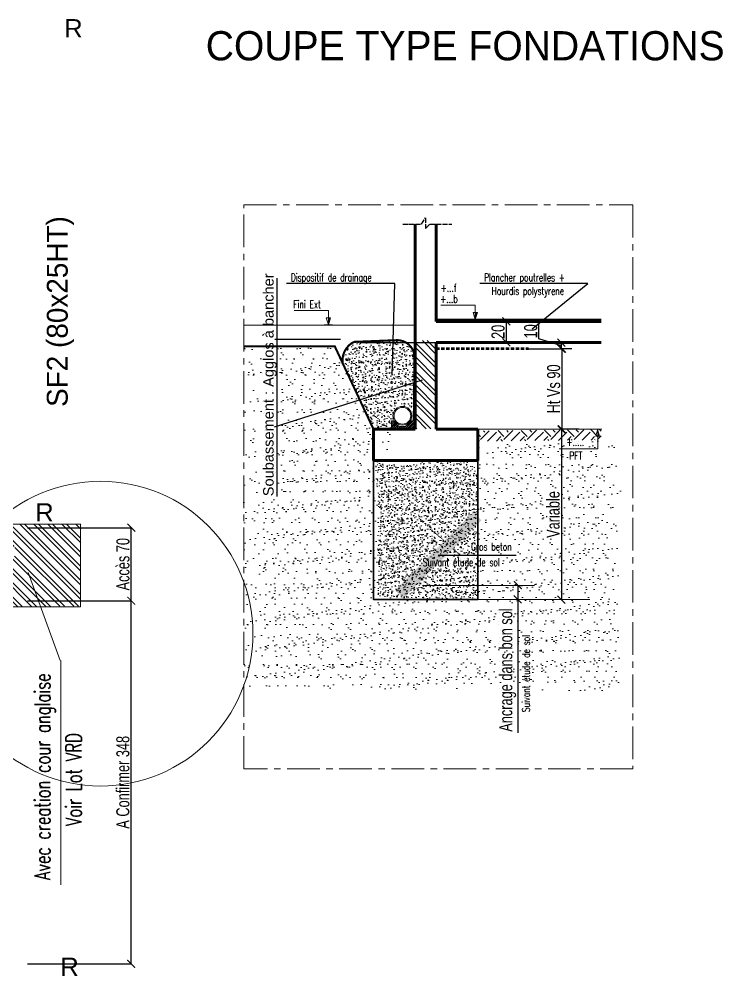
# Model space of a CAD drawing. Header units: metres. Extents: x -12536 to 12621, y -17191 to 9596.
# Drawn here: x -3051 to -2377, y -13903 to -12986 of the extents above; entities that cross this region are included whole.
import ezdxf
from ezdxf.enums import TextEntityAlignment as Align

# ---------------------------------------------------------------- set-up
doc = ezdxf.new("R2010")
doc.units = ezdxf.units.M
doc.header["$MEASUREMENT"] = 0
doc.header["$PDMODE"] = 2
doc.header["$PDSIZE"] = 0.25
for name, pattern in [('2007-10_08_CENTER', [100, 62.5, -12.5, 12.5, -12.5]), ('ACAD_ISO04W100', [30, 24, -3, 0, -3]), ('AXES', [2, 1.25, -0.25, 0.25, -0.25]), ('Cache (2)', [0.2, 0.1, -0.1]), ('CACHE2', [4.7625, 3.175, -1.5875])]:
    doc.linetypes.add(name, pattern=pattern)
for name, color, linetype in [('AXE COUPURE', 1, 'ACAD_ISO04W100'), ('B-HATCH-RELEVE', 7, 'Continuous'), ('Calque commun', 7, 'Continuous'), ('Cotations', 7, 'Continuous')]:
    doc.layers.add(name, color=color, linetype=linetype)
for name, color, linetype, lineweight in [('B-ARMA-TEXTE', 3, 'Continuous', 18), ('B-AXE', 1, 'AXES', 13), ('B-CAC', 5, 'CACHE2', 9), ('B-COT', 1, 'Continuous', 18), ('B-DALLE', 5, 'Continuous', 25), ('B-HAC', 8, 'Continuous', 9), ('B-HACH', 8, 'Continuous', 9), ('B-TITRE POTEAUX', 7, 'Continuous', 60), ('B-TXT', 3, 'Continuous', 30), ('B-VOILE-BA', 7, 'Continuous', 60), ('COTATION', 1, 'Continuous', 18)]:
    doc.layers.add(name, color=color, linetype=linetype, lineweight=lineweight)
doc.styles.add('Arial', font='arial.ttf', dxfattribs={"height": 0.128})
doc.styles.add('Arial3', font='arial.ttf', dxfattribs={"height": 0.1})
doc.styles.add('Century Gothic4', font='GOTHIC.TTF', dxfattribs={"height": 0.4})
doc.styles.add('TEXTE', font='arial.ttf', dxfattribs={"width": 0.7})
doc.styles.add('TEXTE100', font='romans.shx', dxfattribs={"width": 0.7, "height": 0.3})
doc.styles.add('TEXTE25', font='romans.shx', dxfattribs={"width": 0.7, "height": 0.075})
doc.styles.add('TEXTE50', font='romans.shx', dxfattribs={"width": 0.7, "height": 0.15})
doc.dimstyles.new('COT 50', dxfattribs={"dimscale": 0.05, "dimtxt": 250, "dimasz": 150, "dimexe": 1, "dimexo": 2, "dimgap": 30, "dimtad": 1, "dimdec": 1, "dimrnd": 0.5, "dimzin": 12, "dimdsep": 46, "dimtxsty": 'TEXTE', "dimblk1": 'ARCHTICK', "dimblk2": 'ARCHTICK', "dimsah": 1, "dimcen": 0, "dimdle": 1.5, "dimclrd": 1, "dimclre": 1, "dimclrt": 3, "dimadec": 0, "dimazin": 0, "dimtfac": 1, "dimtdec": 1, "dimtmove": 0, "dimatfit": 3, "dimldrblk": 'ARCHTICK', "dimfxl": 1, "dimtolj": 1, "dimtzin": 0, "dimarcsym": 0})
doc.dimstyles.new('COT25CM', dxfattribs={"dimscale": 0.005, "dimtxt": 12.5, "dimasz": 7.5, "dimexe": 5, "dimexo": 10, "dimgap": 1.5, "dimtad": 1, "dimdec": 1, "dimlfac": 100, "dimrnd": 0.5, "dimzin": 12, "dimdsep": 46, "dimtxsty": 'TEXTE', "dimblk1": 'ARCHTICK', "dimblk2": 'ARCHTICK', "dimsah": 1, "dimcen": 0, "dimdle": 4, "dimclrd": 1, "dimclre": 1, "dimclrt": 3, "dimadec": 0, "dimazin": 0, "dimtfac": 1, "dimtdec": 1, "dimtmove": 1, "dimatfit": 3, "dimldrblk": 'ARCHTICK', "dimfxl": 1, "dimtolj": 1, "dimtzin": 0, "dimarcsym": 0})

# ---------------------------------------------------------------- blocks, each defined once
blk = doc.blocks.new('niv00')
at = {"layer": 'B-COT'}
for p, q in [((481926.262, -520782.891), (481926.92, -520782.891)), ((481926.92, -520783.165), (481926.879, -520783.028)), ((481926.962, -520783.028), (481926.879, -520783.028)), ((481926.92, -520782.891), (481926.92, -520783.165)), ((481926.92, -520783.165), (481926.962, -520783.028)), ((481926.999, -520783.165), (481926.842, -520783.165))]:
    blk.add_line(p, q, dxfattribs=at)
blk.add_solid([(481926.962, -520783.028), (481926.92, -520783.028), (481926.92, -520783.165)], dxfattribs=at)
blk = doc.blocks.new('_ArchTick')
at = {"color": 0, "linetype": 'ByBlock', "const_width": 0.15}
blk.add_lwpolyline([(-0.5, -0.5), (0.5, 0.5)], dxfattribs=at)
blk = doc.blocks.new('REREHY')
at = {"layer": 'AXE COUPURE', "ltscale": 2}
for p, q in [((2402.8, 4406.6), (2582.4, 4406.6)), ((2661.4, 4406.6), (2872.6, 4406.6))]:
    blk.add_line(p, q, dxfattribs=at)
blk.add_lwpolyline([(2582.4, 4406.6), (2622.4, 4466), (2622.4, 4364.2), (2661.4, 4406.6)], dxfattribs=at)
blk = doc.blocks.new('ET44Y')
at = {"layer": 'B-COT'}
for p, q in [((63420.1, 22255.2), (63341.3, 22255.2)), ((63380.7, 22257), (63359.9, 22186.6)), ((63380.7, 22066.4), (63380.7, 22246.6)), ((63401.5, 22186.6), (63359.9, 22186.6)), ((63009.2, 22066.4), (63380.7, 22066.4))]:
    blk.add_line(p, q, dxfattribs=at)
blk.add_solid([(63401.5, 22186.6), (63380.7, 22186.6), (63380.7, 22257)], dxfattribs=at)
blk = doc.blocks.new('rezgrtgr')
at = {"layer": 'B-COT'}
h = blk.add_hatch(dxfattribs=at)
h.set_pattern_fill('ANSI31', color=256, scale=100, style=0)
h.set_pattern_definition([(45, (2527790.318, 1903842.406), (-8.838834765, 8.838834765), [])])
h.paths.add_polyline_path([(68600.1, 22059.9), (68560.2, 22059.9, -0.664786), (68393.9, 22059.9), (68372.5, 22059.9), (68372.5, 21980.9), (68600.1, 21980.9)])
for p, q in [((68393.9, 22059.9, 0), (68372.5, 22059.9, 0)), ((68372.5, 22059.9, 0), (68372.5, 21980.9, 0)), ((68600.1, 22059.9, 0), (68560.2, 22059.9, 0))]:
    blk.add_line(p, q, dxfattribs=at)
for radius in [90.2, 80.2]:
    blk.add_circle((68477.8, 22108.6, 0), radius, dxfattribs=at)
blk.add_arc((68477, 22094.8, 0), 90.2, 202.76916, 337.23084, dxfattribs=at)
blk = doc.blocks.new('*D2171')
at = {"layer": 'B-HATCH-RELEVE', "color": 1, "lineweight": -2, "transparency": 16777216}
for p, q in [((-2521.35, -13302.35), (-2530.86, -13302.35)), ((-2530.81, -13302.28), (-2530.81, -13379.49)), ((-2514.6, -13379.42), (-2530.86, -13379.42))]:
    blk.add_line(p, q, dxfattribs=at)
at = {"layer": 'Defpoints', "color": 0, "transparency": 16777216}
for p in [(-2521.25, -13302.35, 0), (-2530.81, -13379.42), (-2514.5, -13379.42, 0)]:
    blk.add_point(p, dxfattribs=at)
at = {"layer": 'B-HATCH-RELEVE', "color": 1, "lineweight": -2, "transparency": 16777216, "xscale": 7.5, "yscale": 7.5, "zscale": 7.5}
for p, rotation in [((-2530.81, -13302.35), 90), ((-2530.81, -13379.42), 270)]:
    blk.add_blockref('_ArchTick', p, dxfattribs=dict(at, rotation=rotation))
at = {"layer": 'B-HATCH-RELEVE', "color": 3, "transparency": 16777216, "insert": (-2538.69, -13340.89), "char_height": 12.5, "attachment_point": 5, "rotation": 90, "style": 'TEXTE'}
blk.add_mtext('\\A1;Ht Vs 90', dxfattribs=at)
blk = doc.blocks.new('*D2168')
at = {"layer": 'B-HATCH-RELEVE', "color": 1, "lineweight": -2, "transparency": 16777216}
for p, q in [((-2584.15, -13276.12), (-2584.1, -13276.12)), ((-2584.05, -13296.37), (-2584.05, -13276.05)), ((-2724.17, -13296.3), (-2584, -13296.3))]:
    blk.add_line(p, q, dxfattribs=at)
at = {"layer": 'Defpoints', "color": 0, "transparency": 16777216}
for p in [(-2584.05, -13276.12), (-2584.05, -13276.12), (-2724.27, -13296.3)]:
    blk.add_point(p, dxfattribs=at)
at = {"layer": 'B-HATCH-RELEVE', "color": 1, "lineweight": -2, "transparency": 16777216, "xscale": 7.5, "yscale": 7.5, "zscale": 7.5}
for p, rotation in [((-2584.05, -13276.12), 90), ((-2584.05, -13296.3), 270)]:
    blk.add_blockref('_ArchTick', p, dxfattribs=dict(at, rotation=rotation))
at = {"layer": 'B-HATCH-RELEVE', "color": 3, "transparency": 16777216, "insert": (-2591.94, -13286.21), "char_height": 12.5, "attachment_point": 5, "rotation": 90, "style": 'TEXTE'}
blk.add_mtext('\\A1;20', dxfattribs=at)
blk = doc.blocks.new('*D2169')
at = {"layer": 'B-HATCH-RELEVE', "color": 1, "lineweight": -2, "transparency": 16777216}
for p, q in [((-2552.79, -13293.03), (-2552.79, -13278.35)), ((-2531.35, -13299.46), (-2552.79, -13293.03)), ((-2563.18, -13302.36), (-2531.3, -13302.36)), ((-2531.45, -13296.56), (-2531.4, -13296.56)), ((-2531.35, -13302.43), (-2531.35, -13296.49))]:
    blk.add_line(p, q, dxfattribs=at)
at = {"layer": 'Defpoints', "color": 0, "transparency": 16777216}
for p in [(-2563.28, -13302.36), (-2531.35, -13296.56), (-2531.35, -13296.56)]:
    blk.add_point(p, dxfattribs=at)
at = {"layer": 'B-HATCH-RELEVE', "color": 1, "lineweight": -2, "transparency": 16777216, "xscale": 7.5, "yscale": 7.5, "zscale": 7.5}
for p, rotation in [((-2531.35, -13296.56), 90), ((-2531.35, -13302.36), 270)]:
    blk.add_blockref('_ArchTick', p, dxfattribs=dict(at, rotation=rotation))
at = {"layer": 'B-HATCH-RELEVE', "color": 3, "transparency": 16777216, "insert": (-2560.67, -13285.69), "char_height": 12.5, "attachment_point": 5, "rotation": 90, "style": 'TEXTE'}
blk.add_mtext('\\A1;10', dxfattribs=at)
blk = doc.blocks.new('*D2170')
at = {"layer": 'B-HATCH-RELEVE', "color": 1, "linetype": 'ByBlock', "lineweight": -2, "transparency": 16777216}
for p, q in [((-2531.33, -13379.78), (-2531.38, -13379.78)), ((-2531.33, -13379.7), (-2531.33, -13542.87)), ((-2531.33, -13542.8), (-2531.38, -13542.8))]:
    blk.add_line(p, q, dxfattribs=at)
at = {"layer": 'Defpoints', "color": 0, "transparency": 16777216}
for p in [(-2531.19, -13379.78), (-2531.33, -13542.8), (-2531.19, -13542.8)]:
    blk.add_point(p, dxfattribs=at)
at = {"layer": 'B-HATCH-RELEVE', "color": 1, "lineweight": -2, "transparency": 16777216, "xscale": 7.5, "yscale": 7.5, "zscale": 7.5}
for p, rotation in [((-2531.33, -13379.78), 90), ((-2531.33, -13542.8), 270)]:
    blk.add_blockref('_ArchTick', p, dxfattribs=dict(at, rotation=rotation))
at = {"layer": 'B-HATCH-RELEVE', "color": 3, "transparency": 16777216, "insert": (-2539.18, -13461.29), "char_height": 12.5, "attachment_point": 5, "rotation": 90, "style": 'TEXTE'}
blk.add_mtext('\\A1;Variable', dxfattribs=at)
blk = doc.blocks.new('*D2172')
at = {"layer": 'B-TXT', "color": 1, "linetype": 'ByBlock', "lineweight": -2, "transparency": 16777216}
for p, q in [((-2573.12, -13529.04), (-2573.18, -13529.04)), ((-2573.13, -13528.97), (-2573.13, -13542.64)), ((-2573.12, -13542.64), (-2573.18, -13542.64)), ((-2573.13, -13542.64), (-2573.13, -13670.53))]:
    blk.add_line(p, q, dxfattribs=at)
at = {"layer": 'Defpoints', "color": 0, "transparency": 16777216}
for p in [(-2572.99, -13529.04), (-2573.13, -13542.64), (-2572.99, -13542.64)]:
    blk.add_point(p, dxfattribs=at)
at = {"layer": 'B-TXT', "color": 1, "lineweight": -2, "transparency": 16777216, "xscale": 7.5, "yscale": 7.5, "zscale": 7.5}
for p, rotation in [((-2573.13, -13529.04), 90), ((-2573.13, -13542.64), 270)]:
    blk.add_blockref('_ArchTick', p, dxfattribs=dict(at, rotation=rotation))
at = {"layer": 'B-TXT', "color": 3, "transparency": 16777216, "insert": (-2582.71, -13610.34), "char_height": 12.5, "attachment_point": 5, "rotation": 90, "style": 'TEXTE'}
blk.add_mtext('\\A1;Ancrage dans bon sol', dxfattribs=at)
blk = doc.blocks.new('*D2186')
at = {"layer": 'B-HATCH-RELEVE', "color": 1, "lineweight": -2, "transparency": 16777216}
for p, q in [((-3042.82, -13543.93), (-2943.4, -13543.93)), ((-2943.45, -13892.01), (-2943.45, -13543.86)), ((-3042.82, -13891.93), (-2943.4, -13891.93))]:
    blk.add_line(p, q, dxfattribs=at)
at = {"layer": 'Defpoints', "color": 0, "transparency": 16777216}
for p in [(-3042.92, -13543.93), (-2943.45, -13543.93), (-3042.92, -13891.93)]:
    blk.add_point(p, dxfattribs=at)
at = {"layer": 'B-HATCH-RELEVE', "color": 1, "lineweight": -2, "transparency": 16777216, "xscale": 7.5, "yscale": 7.5, "zscale": 7.5}
for p, rotation in [((-2943.45, -13543.93), 90), ((-2943.45, -13891.93), 270)]:
    blk.add_blockref('_ArchTick', p, dxfattribs=dict(at, rotation=rotation))
at = {"layer": 'B-HATCH-RELEVE', "color": 3, "transparency": 16777216, "insert": (-2951.42, -13717.93), "char_height": 12.5, "attachment_point": 5, "rotation": 90, "style": 'TEXTE'}
blk.add_mtext('\\A1;A Confirmer 348', dxfattribs=at)
blk = doc.blocks.new('*D2187')
at = {"layer": 'B-HATCH-RELEVE', "color": 1, "lineweight": -2, "transparency": 16777216}
for p, q in [((-3042.82, -13473.93), (-2943.4, -13473.93)), ((-2943.45, -13544.01), (-2943.45, -13473.86)), ((-3042.82, -13543.93), (-2943.4, -13543.93))]:
    blk.add_line(p, q, dxfattribs=at)
at = {"layer": 'Defpoints', "color": 0, "transparency": 16777216}
for p in [(-3042.92, -13473.93), (-2943.45, -13473.93), (-3042.92, -13543.93)]:
    blk.add_point(p, dxfattribs=at)
at = {"layer": 'B-HATCH-RELEVE', "color": 1, "lineweight": -2, "transparency": 16777216, "xscale": 7.5, "yscale": 7.5, "zscale": 7.5}
for p, rotation in [((-2943.45, -13473.93), 90), ((-2943.45, -13543.93), 270)]:
    blk.add_blockref('_ArchTick', p, dxfattribs=dict(at, rotation=rotation))
at = {"layer": 'B-HATCH-RELEVE', "color": 3, "transparency": 16777216, "insert": (-2951.34, -13508.93), "char_height": 12.5, "attachment_point": 5, "rotation": 90, "style": 'TEXTE'}
blk.add_mtext('\\A1;Accès 70', dxfattribs=at)

msp = doc.modelspace()

# ---------------------------------------------------------------- hatches: boundary and pattern name
at = {"layer": 'B-HAC'}
h = msp.add_hatch(dxfattribs=at)
h.set_pattern_fill('ANSI32', color=1, angle=-90)
h.set_pattern_definition([(315, (89433.956, 49628.749), (6.7351921, 6.7351921), []), (315, (89433.956, 49624.259), (6.7351921, 6.7351921), [])])
h.paths.add_polyline_path([(-2650.951, -13294.723), (-2670.949, -13294.452), (-2670.192, -13379.043), (-2650.192, -13379.043)])
at = {"layer": 'B-HACH'}
h = msp.add_hatch(dxfattribs=at)
h.set_pattern_fill('AR-CONC', color=256, scale=0.05)
h.set_pattern_definition([(50, (-3391.359, -13641.1234), (9.10923, -0.796954), [0.9525, -10.4775]), (355, (-3391.359, -13641.123), (-1.76217, 9.55284), [0.762, -8.38203]), (100.4514, (-3390.6, -13641.19), (7.34706, 8.75589), [0.8095, -8.90451]), (46.1842, (-3391.359, -13638.583), (13.55395, -2.10212), [1.42875, -15.71625]), (96.6356, (-3390.23, -13638.759), (11.8702, 12.3713), [1.21425, -13.35678]), (351.1842, (-3391.359, -13638.583), (11.8702, 12.3713), [1.143, -12.57299]), (21, (-3390.089, -13639.2184), (7.58072, -5.11326), [0.9525, -10.4775]), (326, (-3390.089, -13639.218), (3.0901, 9.2094), [0.762, -8.382]), (71.4514, (-3389.458, -13639.6445), (10.67082, 4.09614), [0.8095, -8.9045]), (37.5, (-3391.3593, -13641.1234), (0.15443, 4.227752), [0, -8.2804, 0, -8.509, 0, -8.41375]), (7.5, (-3391.3593, -13641.1234), (3.340983, 5.00903), [0, -4.8514, 0, -8.0899, 0, -3.20675]), (327.5, (-3394.1914, -13641.1234), (6.77953, -0.286437), [0, -3.175, 0, -9.906, 0, -13.1445]), (317.5, (-3395.4614, -13641.1234), (7.40646, 1.271325), [0, -4.1275, 0, -6.5786, 0, -9.3345])])
h.paths.add_polyline_path([(-2694.16, -13379.413), (-2694.16, -13371.511), (-2692.022, -13371.511), (-2693.442, -13365.471), (-2691.166, -13361.675), (-2689.338, -13354.875), (-2682.337, -13357.711), (-2675.377, -13359.774), (-2673.685, -13360.275), (-2672.211, -13308.384), (-2676.586, -13299.368), (-2686.837, -13294.283), (-2729.467, -13296.624), (-2735.058, -13299.453), (-2740.27, -13308.269), (-2740.27, -13316.409), (-2711.397, -13379.413)])
h = msp.add_hatch(dxfattribs=at)
h.set_pattern_fill('AR-SAND', color=256, scale=0.4)
h.set_pattern_definition([(37.5, (-9531.408, -15577.502), (-0.640013, 19.57653), [0, -15.4432, 0, -17.272, 0, -16.51]), (7.5, (-9531.408, -15577.502), (17.98093, 28.673), [0, -8.3312, 0, -13.9192, 0, -5.334]), (327.5, (-9543.905, -15577.502), (31.639695, 0.057487), [0, -5.08, 0, -18.288, 0, -23.876]), (317.5, (-9543.905, -15577.502), (30.54226, 8.91717), [0, -2.54, 0, -11.9888, 0, -13.716])])
h.paths.add_polyline_path([(-2685.371, -13409.413), (-2685.371, -13450.762), (-2635.371, -13450.762), (-2635.371, -13409.413), (-2611.397, -13409.413), (-2611.397, -13390.787), (-2493.195, -13390.787), (-2476.951, -13626.636), (-2835.537, -13626.636), (-2835.537, -13300.059), (-2748.434, -13300.059), (-2711.397, -13379.413), (-2711.397, -13409.413)])
h = msp.add_hatch(dxfattribs=at)
h.set_pattern_fill('AR-SAND', color=256, scale=0.4)
h.set_pattern_definition([(37.5, (-9512.806, -15577.502), (-0.640013, 19.57653), [0, -15.4432, 0, -17.272, 0, -16.51]), (7.5, (-9512.806, -15577.502), (17.98093, 28.673), [0, -8.3312, 0, -13.9192, 0, -5.334]), (327.5, (-9525.303, -15577.502), (31.639695, 0.057487), [0, -5.08, 0, -18.288, 0, -23.876]), (317.5, (-9525.303, -15577.502), (30.54226, 8.91717), [0, -2.54, 0, -11.9888, 0, -13.716])])
h.paths.add_polyline_path([(-2666.769, -13409.413), (-2666.769, -13450.762), (-2616.769, -13450.762), (-2616.769, -13409.413), (-2592.795, -13409.413), (-2592.795, -13390.787), (-2474.593, -13390.787), (-2474.593, -13630.107), (-2816.935, -13630.107), (-2816.935, -13300.059), (-2729.832, -13300.059), (-2692.795, -13379.413), (-2692.795, -13409.413)])
at = {"layer": 'B-HACH', "linetype": 'Cache (2)'}
h = msp.add_hatch(dxfattribs=at)
h.set_pattern_fill('EARTH', color=256, scale=2.5, angle=45, style=0)
h.set_pattern_definition([(45, (5953.225, 14912.516), (2e-15, 22.45064), [15.875, -15.875]), (45, (5949.016, 14916.726), (2e-15, 22.45064), [15.875, -15.875]), (45, (5944.806, 14920.935), (2e-15, 22.45064), [15.875, -15.875]), (135, (5944.806, 14923.742), (-22.45064, 2e-15), [15.875, -15.875]), (135, (5949.016, 14927.951), (-22.45064, 2e-15), [15.875, -15.875]), (135, (5953.225, 14932.16), (-22.45064, 2e-15), [15.875, -15.875])])
h.paths.add_polyline_path([(-2484.399, -13396.597), (-2484.399, -13387.097), (-2474.892, -13387.097), (-2474.892, -13396.597)], flags=9)
h.paths.add_polyline_path([(-2493.195, -13389.778), (-2493.195, -13379.778), (-2611.397, -13381.104), (-2611.397, -13391.104)])
at = {"layer": 'B-HACH'}
h = msp.add_hatch(dxfattribs=at)
h.set_pattern_fill('AR-CONC', color=256, scale=0.05)
h.set_pattern_definition([(50, (-3330.206, -13756.084), (9.10923, -0.796954), [0.9525, -10.4775]), (355, (-3330.206, -13756.084), (-1.76217, 9.55284), [0.762, -8.38203]), (100.4514, (-3329.447, -13756.151), (7.34706, 8.75589), [0.8095, -8.90451]), (46.1842, (-3330.206, -13753.544), (13.55395, -2.10212), [1.42875, -15.71625]), (96.6356, (-3329.077, -13753.72), (11.8702, 12.3713), [1.21425, -13.35678]), (351.1842, (-3330.206, -13753.544), (11.8702, 12.3713), [1.143, -12.57299]), (21, (-3328.936, -13754.179), (7.58072, -5.11326), [0.9525, -10.4775]), (326, (-3328.936, -13754.179), (3.0901, 9.2094), [0.762, -8.382]), (71.4514, (-3328.3045, -13754.6054), (10.67082, 4.09614), [0.8095, -8.9045]), (37.5, (-3330.2062, -13756.0843), (0.15443, 4.227752), [0, -8.2804, 0, -8.509, 0, -8.41375]), (7.5, (-3330.2062, -13756.0843), (3.340983, 5.00903), [0, -4.8514, 0, -8.0899, 0, -3.20675]), (327.5, (-3333.0383, -13756.0843), (6.77953, -0.286437), [0, -3.175, 0, -9.906, 0, -13.1445]), (317.5, (-3334.3083, -13756.0843), (7.40646, 1.271325), [0, -4.1275, 0, -6.5786, 0, -9.3345])])
h.paths.add_polyline_path([(-2612.937, -13541.941), (-2611.57, -13530.106), (-2611.408, -13520.171), (-2612.557, -13513.234), (-2610.282, -13509.438), (-2611.57, -13499.773), (-2611.87, -13484.607), (-2614.224, -13474.735), (-2612.532, -13475.236), (-2611.058, -13423.344), (-2615.433, -13414.329), (-2625.684, -13409.244), (-2668.314, -13411.585), (-2673.905, -13414.414), (-2709.997, -13412.655), (-2706.96, -13447.987), (-2707.342, -13540.414)])
at = {"layer": 'Calque commun', "linetype": 'Continuous', "lineweight": 5}
h = msp.add_hatch(dxfattribs=at)
h.set_pattern_fill('ANSI32', color=6, angle=-90)
h.set_pattern_definition([(315, (89035.856, 49397.619), (6.7351921, 6.7351921), []), (315, (89035.856, 49393.129), (6.7351921, 6.7351921), [])])
h.paths.add_polyline_path([(-2991.664, -13470.373), (-2992.403, -13549.254), (-3068.892, -13549.363), (-3068.815, -13470.799)])
h.paths.add_polyline_path([(-3066.73, -13504.244), (-3061.222, -13504.319), (-3061.222, -13514.662), (-3066.73, -13514.587)], flags=16)
h.paths.add_polyline_path([(-3062.821, -13492.087), (-3054.988, -13492.042), (-3054.962, -13501.314), (-3062.795, -13501.359)], flags=16)

# ---------------------------------------------------------------- linework, layer by layer
for p, q in [((-2804.018, -13234.656), (-2804.018, -13443.911)), ((-2743.016, -13293.655), (-2806.018, -13293.655)), ((-2664.566, -13332.402), (-2806.431, -13377.531))]:
    msp.add_line(p, q)
at = {"layer": 'B-AXE', "linetype": '2007-10_08_CENTER', "ltscale": 0.5}
msp.add_lwpolyline([(-2835.537, -13164.526), (-2462.852, -13164.526), (-2462.852, -13705.1), (-2835.537, -13705.1)], close=True, dxfattribs=at)
at = {"layer": 'B-CAC', "ltscale": 150}
msp.add_line((-2671.658, -13279.838, 0), (-2835.537, -13279.838, 0), dxfattribs=at)
at = {"layer": 'B-COT', "color": 0, "linetype": 'CACHE2', "lineweight": 53}
msp.add_line((-2651.192, -13302.245), (-2562.838, -13302.245), dxfattribs=at)
at = {"layer": 'B-COT'}
for p, q in [((-2694.16, -13379.413, 0), (-2671.397, -13379.413, 0)), ((-2664.36, -13529.438), (-2556.985, -13529.438)), ((-2611.474, -13542.707), (-2504.099, -13542.707))]:
    msp.add_line(p, q, dxfattribs=at)
at = {"layer": 'B-COT', "color": 0, "lineweight": 30, "elevation": 0}
msp.add_lwpolyline([(-2711.397, -13409.413), (-2611.383, -13409.413), (-2611.383, -13542.641), (-2711.397, -13542.641)], close=True, dxfattribs=at)
at = {"layer": 'B-COT'}
msp.add_circle((-2972.936, -13575.474), 146.061, dxfattribs=at)
at = {"layer": 'B-DALLE'}
msp.add_line((-2493.195, -13274.414, 0), (-2651.397, -13274.414, 0), dxfattribs=at)
at = {"layer": 'B-HACH', "linetype": 'Cache (2)'}
msp.add_line((-2670.397, -13296.413, 0), (-2669.397, -13296.413, 0), dxfattribs=at)
at = {"layer": 'B-HACH'}
msp.add_line((-2493.195, -13379.363, 0), (-2611.397, -13379.413, 0), dxfattribs=at)
at = {"layer": 'B-HACH', "const_width": 2, "elevation": 0}
msp.add_lwpolyline([(-2672.755, -13371.511), (-2672.037, -13310.667, 0.4272246), (-2689.487, -13294.208), (-2729.981, -13295.828, 0.332706), (-2740.703, -13317.172)], format="xyb", dxfattribs=at)
msp.add_lwpolyline([(-2711.397, -13379.413), (-2748.434, -13300.059), (-2835.537, -13300.059)], dxfattribs=at)
at = {"layer": 'B-VOILE-BA'}
for p, q in [((-2671.397, -13182.937, 0), (-2671.397, -13276.413, 0)), ((-2651.397, -13276.413, 0), (-2651.397, -13182.937, 0)), ((-2671.397, -13276.413, 0), (-2671.397, -13379.413, 0)), ((-2651.397, -13276.413, 0), (-2493.195, -13276.413, 0)), ((-2651.397, -13379.413, 0), (-2651.397, -13296.413, 0)), ((-2651.397, -13296.413, 0), (-2493.195, -13296.413, 0)), ((-2711.397, -13409.413, 0), (-2711.397, -13379.413, 0)), ((-2671.397, -13379.413, 0), (-2711.397, -13379.413, 0)), ((-2611.397, -13379.413, 0), (-2651.397, -13379.413, 0)), ((-2611.397, -13409.413, 0), (-2611.397, -13379.413, 0)), ((-2611.397, -13409.413, 0), (-2711.397, -13409.413, 0))]:
    msp.add_line(p, q, dxfattribs=at)
at = {"layer": 'Calque commun', "color": 6, "linetype": 'Continuous', "lineweight": 5}
for p, q in [((-3042.226, -13516.952), (-3011.414, -13601.11)), ((-3010.899, -13816.131), (-3010.899, -13601.11))]:
    msp.add_line(p, q, dxfattribs=at)
msp.add_lwpolyline([(-3071.028, -13470.586), (-2992.033, -13470.586), (-2992.033, -13549.779), (-3071.028, -13549.779)], close=True, dxfattribs=at)

# ---------------------------------------------------------------- block references
at = {"layer": 'B-ARMA-TEXTE', "xscale": 0.1, "yscale": 0.1, "zscale": 0.1}
msp.add_blockref('ET44Y', (-8834.449, -15604.893, 0), dxfattribs=at)
at = {"layer": 'B-HACH', "xscale": 0.1, "yscale": 0.1, "zscale": 0.1}
for name, p in [('REREHY', (-2923.641, -13623.601, 0)), ('rezgrtgr', (-9531.408, -15577.502))]:
    msp.add_blockref(name, p, dxfattribs=at)
at = {"layer": 'COTATION', "xscale": 50, "yscale": 50, "zscale": 50}
for p in [(-24099100.571, 26025878.657, 0), (-24098959.843, 26025883.854, 0)]:
    msp.add_blockref('niv00', p, dxfattribs=at)

# ---------------------------------------------------------------- texts
at = {"layer": 'B-TITRE POTEAUX', "style": 'Arial'}
for p in [(-3007.651, -13003.983, -34.014), (-3035.395, -13467.943, -34.014), (-3011.37, -13903.473, -34.014)]:
    msp.add_text('R', height=17.5, dxfattribs=at).set_placement(p)
at = {"layer": 'B-TXT', "width": 0.7}
for s, rotation, style, p in [('Dispositif de drainage', 359.999999, 'TEXTE50', (-2790.483, -13237.826, 0)), ('Plancher poutrelles + ', 359.999999, 'TEXTE50', (-2605.334, -13237.826, 0)), ('+...f', 0.000001, 'TEXTE25', (-2646.959, -13247.764, 0)), ('Hourdis polystyrene', 359.999999, 'TEXTE50', (-2598.084, -13250.751, 0)), ('Fini Ext', 359.999999, 'TEXTE50', (-2788.132, -13263.541, 0)), ('+...b', 0.000001, 'TEXTE25', (-2647.404, -13258.344, 0)), ('+.....', 0.000001, 'TEXTE25', (-2526.486, -13395.504, 0)), ('PFT', 0.000001, 'TEXTE25', (-2523.667, -13408.55, 0))]:
    msp.add_text(s, height=7.5, rotation=rotation, dxfattribs=dict(at, style=style)).set_placement(p)
at = {"layer": 'B-TXT', "style": 'TEXTE50', "width": 0.7}
for s, rotation, p in [('Gros beton', 0.000001, (-2598.378, -13495.861, 0)), ('Suivant étude de sol', 0.000001, (-2627.274, -13510.784, 0)), ('Suivant étude de sol', 90.000001, (-2561.438, -13613.711, 0))]:
    msp.add_text(s, height=7.5, rotation=rotation, dxfattribs=at).set_placement(p, align=Align.CENTER)
at = {"layer": 'B-VOILE-BA', "style": 'Century Gothic4'}
msp.add_text('SF2 (80x25HT)', height=20, rotation=90, dxfattribs=at).set_placement((-3004.317, -13358.154))
at = {"layer": 'Calque commun', "color": 7, "linetype": 'Continuous', "lineweight": 20, "style": 'Century Gothic4'}
msp.add_text('COUPE TYPE FONDATIONS', height=28, dxfattribs=at).set_placement((-2623.482, -13025.992, 0), align=Align.CENTER)
at = {"layer": 'Calque commun', "color": 6, "linetype": 'Continuous', "lineweight": 5, "style": 'TEXTE100', "width": 0.7}
for s, p in [('Avec creation cour anglaise', (-3020.993, -13811.584, -34.014)), ('Voir Lot VRD', (-2991.122, -13759.877, -34.014))]:
    msp.add_text(s, height=15, rotation=90, dxfattribs=at).set_placement(p)
at = {"layer": 'Cotations', "color": 7, "style": 'Arial3'}
msp.add_text('Soubassement : Agglos à bancher', height=10, rotation=90, dxfattribs=at).set_placement((-2807.044, -13443.749))

# ---------------------------------------------------------------- dimensions: what is measured, and where the dimension line sits
at = {"layer": 'B-HATCH-RELEVE'}
for base, p1, p2, text, picture, middle in [((-2584.055, -13276.123), (-2724.27, -13296.299), (-2584.055, -13276.123), '20', '*D2168', (-2591.937, -13286.211)), ((-2531.346, -13296.563), (-2563.279, -13302.359), (-2531.346, -13296.563), '10', '*D2169', (-2560.674, -13291.527))]:
    dim = msp.add_linear_dim(base=base, p1=p1, p2=p2, angle=90, text=text, dimstyle='COT 50', override={"dimtmove": 1}, dxfattribs=at)
    dim.commit()
    dim.dimension.update_dxf_attribs({"geometry": picture, "text_midpoint": middle})
for base, p1, p2, text, picture, middle in [((-2530.81, -13379.416), (-2521.246, -13302.355, 0), (-2514.503, -13379.416, 0), 'Ht Vs 90', '*D2171', (-2538.692, -13340.885)), ((-2943.453, -13473.934), (-3042.919, -13543.935), (-3042.92, -13473.934), 'Accès <>', '*D2187', (-2951.344, -13508.935)), ((-2943.453, -13543.935), (-3042.919, -13891.932), (-3042.919, -13543.935), 'A Confirmer <>', '*D2186', (-2951.421, -13717.933))]:
    dim = msp.add_linear_dim(base=base, p1=p1, p2=p2, angle=90, text=text, dimstyle='COT 50', dxfattribs=at)
    dim.commit()
    dim.dimension.update_dxf_attribs({"geometry": picture, "text_midpoint": middle})
dim = msp.add_aligned_dim(p1=(-2531.194, -13379.778), p2=(-2531.194, -13542.796), distance=-0.137, text='Variable', dimstyle='COT 50', override={"dimfxl": 0.1, "dimfxlon": 1, "dimarcsym": 2}, dxfattribs=at)
dim.commit()
dim.dimension.update_dxf_attribs({"geometry": '*D2170', "text_midpoint": (-2539.183, -13461.287)})
at = {"layer": 'B-TXT'}
dim = msp.add_aligned_dim(p1=(-2572.989, -13529.044), p2=(-2572.989, -13542.645), distance=-0.137, text='Ancrage dans bon sol', dimstyle='COT 50', override={"dimfxl": 0.1, "dimfxlon": 1, "dimarcsym": 2}, dxfattribs=at)
dim.commit()
dim.dimension.update_dxf_attribs({"geometry": '*D2172', "text_midpoint": (-2582.714, -13610.337)})

# ---------------------------------------------------------------- leaders
at = {"layer": 'B-COT'}
for points in [[(-2693.465, -13327.837, 0), (-2691.045, -13239.809, 0), (-2794.748, -13239.809, 0)], [(-2559.152, -13283.17, 0), (-2505.896, -13239.809, 0), (-2609.599, -13239.809, 0)]]:
    msp.add_leader(points, dimstyle='COT25CM', dxfattribs=at)
msp.add_leader([(-2649.345, -13500.338), (-2603.498, -13500.338), (-2574.782, -13500.338)], dimstyle='COT25CM', override={"dimasz": 15000}, dxfattribs=at)

doc.saveas('drawing.dxf')
